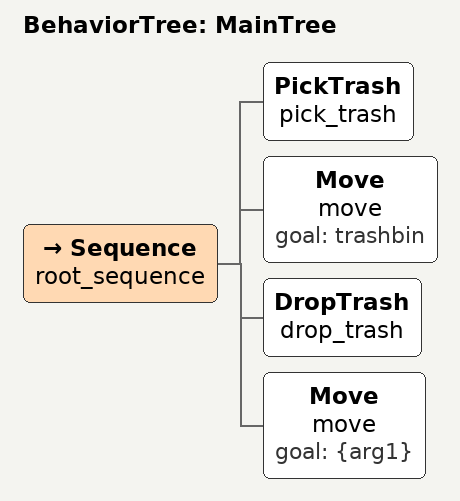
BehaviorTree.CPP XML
<root BTCPP_format="4" main_tree_to_execute = "MainTree" >
    <BehaviorTree ID="MainTree">
       <Sequence name="root_sequence">
           <PickTrash    name="pick_trash"/>
           <Move    name="move" goal="trashbin"/>
           <DropTrash    name="drop_trash"/>
           <Move    name="move" goal="{arg1}"/>
       </Sequence>
    </BehaviorTree>
</root>
